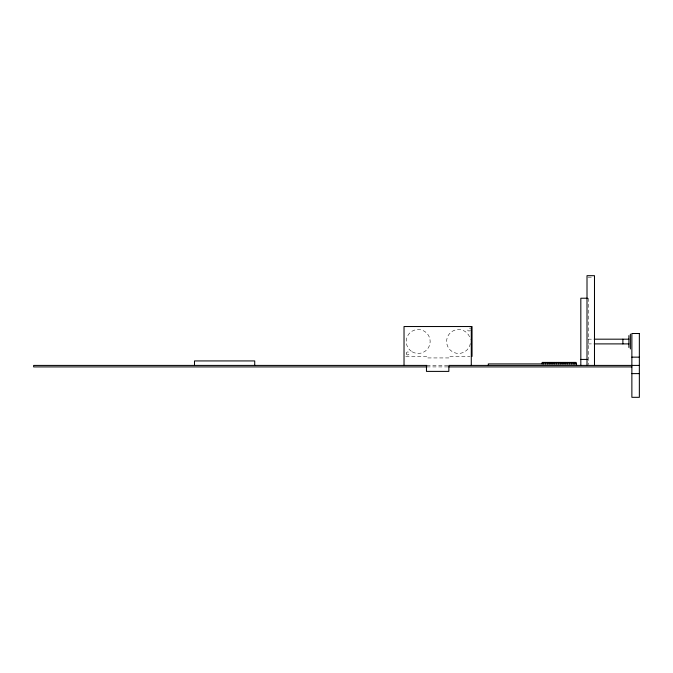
<?xml version="1.0" encoding="UTF-8"?>
<svg xmlns="http://www.w3.org/2000/svg" width="673" height="673" viewBox="0 0 673 673"><rect width="100%" height="100%" fill="white"/><g stroke="black" fill="none" stroke-linecap="round" stroke-linejoin="round"><path stroke-width="0.5" stroke-dasharray="3.37 2.52" d="M587.941 277.175L593.552 277.175M588.034 339.184L593.157 339.184M588.034 343.895L593.157 343.895M405.769 356.438L426.421 356.438L426.421 357.935L448.849 357.935L448.849 356.438L470.015 356.438M426.859 365.414L447.882 365.414M426.859 366.911L447.882 366.911M588.303 298.223L588.303 364.673M470.351 343.575A11.963 11.963 0 0 1 451.987 351.466A11.963 11.963 0 0 1 452.012 331.478A11.963 11.963 0 0 1 470.36 339.428M470.334 330.266A1.497 1.497 0 0 1 467.853 330.426A1.497 1.497 0 0 1 468.652 328.071M469.426 328.071A1.497 1.497 0 0 1 470.334 328.769M406.265 353.771L406.231 353.384A1.497 1.497 0 0 1 408.418 352.122A1.497 1.497 0 0 1 408.637 354.637A1.497 1.497 0 0 1 406.265 353.771M412.213 351.844A11.963 11.963 0 0 0 430.156 341.48A11.963 11.963 0 0 0 412.213 331.124A11.963 11.963 0 0 0 412.213 351.844"/><path stroke-width="1.01" d="M587.369 298.223L580.824 298.223L580.824 365.414M594.183 339.184L628.885 339.184M594.183 343.895L628.885 343.895M631.871 357.153L639.35 357.153M580.824 359.432L587.369 359.432M426.859 365.414L33.65 365.414L33.65 366.911L426.859 366.911M639.35 365.414L448.849 365.414L448.849 371.395L426.463 371.395L426.463 365.414M448.933 366.911L631.871 366.911M631.871 373.608L639.35 373.608M630.374 334.102L630.374 348.976M628.885 335.608L628.885 347.47M622.895 339.184L622.895 343.895M594.486 365.414L594.486 275.678L587.007 275.678L587.007 365.414M576.534 365.414L576.534 363.916L488.295 363.916L488.295 365.414M576.197 363.916L576.197 362.419L542.135 362.419L542.135 363.916M574.7 362.419L574.7 363.916M573.203 362.419L573.203 363.916M571.352 362.419L571.352 363.916M569.509 362.419L569.509 363.916M567.659 362.419L567.659 363.916M565.808 362.419L565.808 363.916M563.966 362.419L563.966 363.916M562.115 362.419L562.115 363.916M560.264 362.419L560.264 363.916M558.422 362.419L558.422 363.916M556.571 362.419L556.571 363.916M554.72 362.419L554.72 363.916M552.878 362.419L552.878 363.916M551.027 362.419L551.027 363.916M549.176 362.419L549.176 363.916M547.334 362.419L547.334 363.916M545.483 362.419L545.483 363.916M543.633 362.419L543.633 363.916M472.034 356.438L472.034 326.531L404.027 326.531L404.027 365.414M471.285 326.531L471.285 365.414M254.722 365.414L254.722 360.93L194.489 360.93L194.489 365.414M639.35 333.505L631.871 333.505L631.871 397.322L639.35 397.322L639.35 333.505"/></g></svg>
